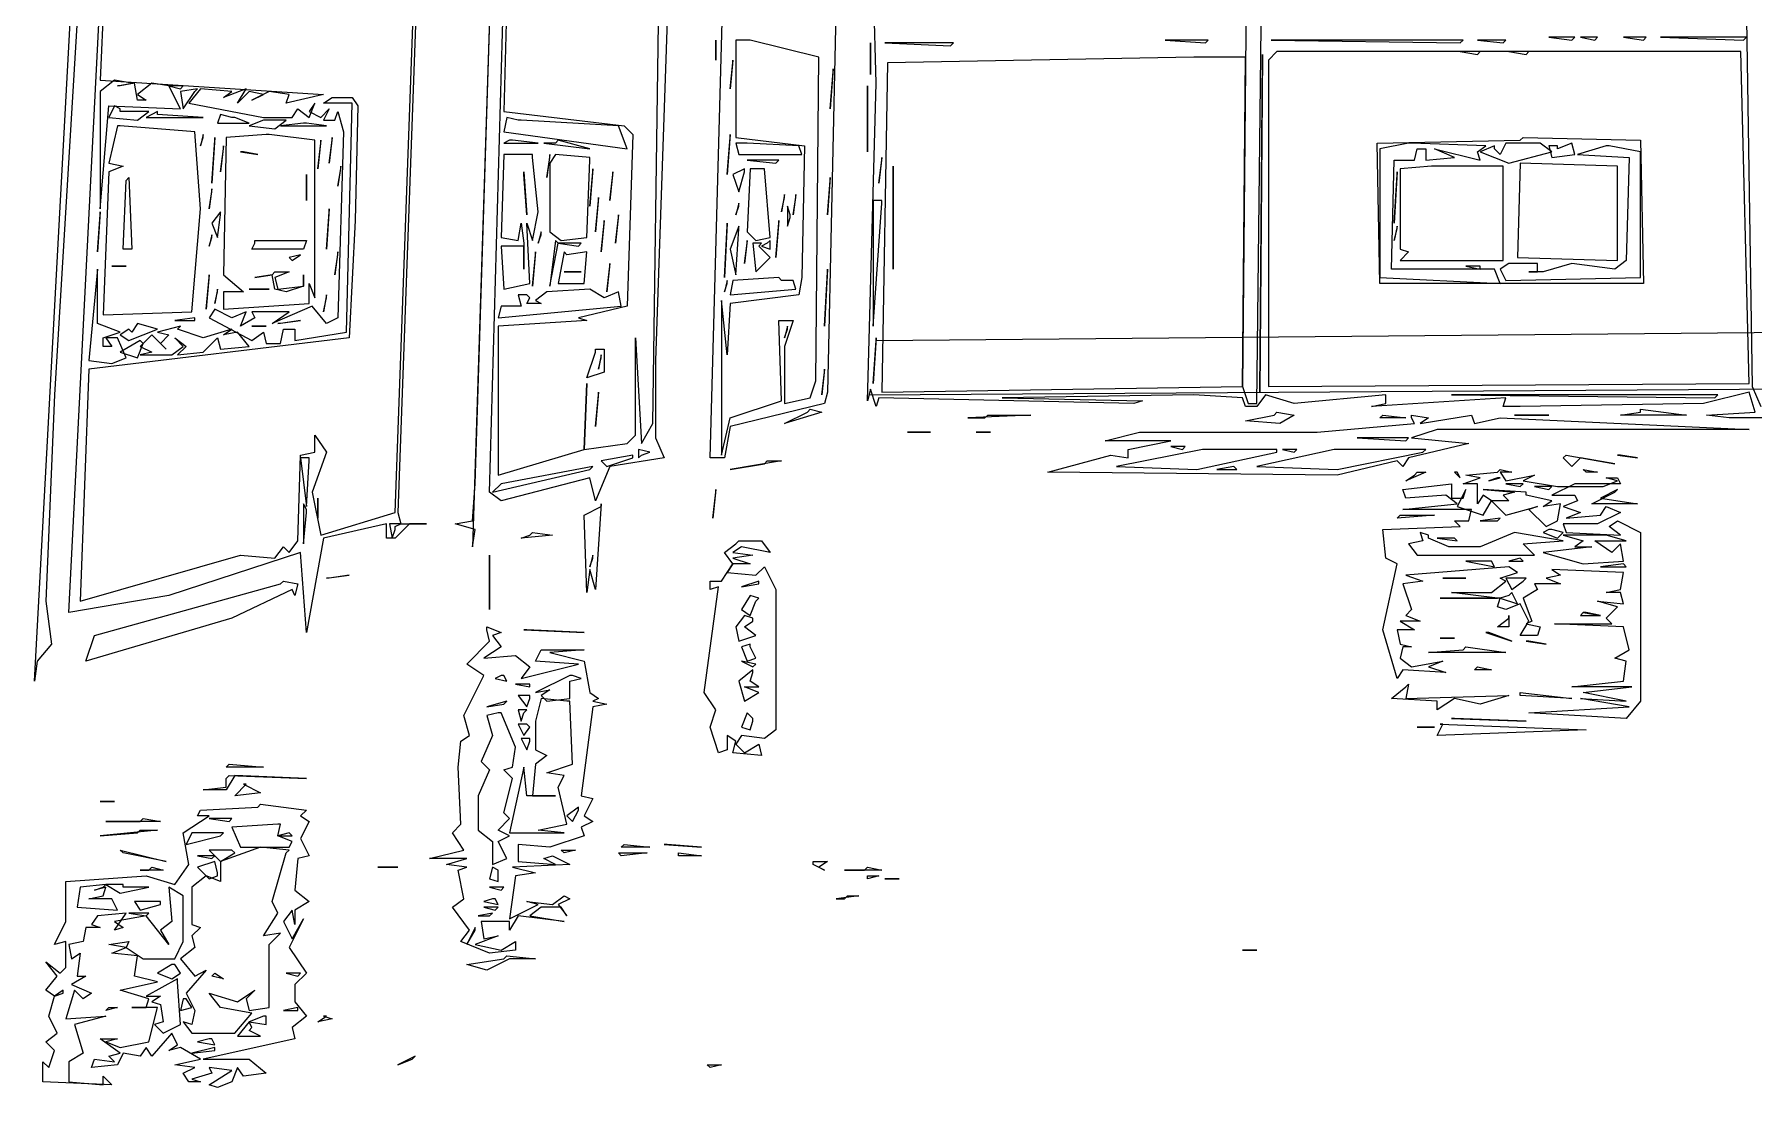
# Model space of a CAD drawing. Extents: x 1 to 1022, y 2 to 767.
# Drawn here: x 6 to 606, y 2 to 370 of the extents above; entities that cross this region are included whole.
import ezdxf

# ---------------------------------------------------------------- set-up
doc = ezdxf.new("R2010")
doc.units = 0

msp = doc.modelspace()

# ---------------------------------------------------------------- linework, layer by layer
for p, q in [((146, 565), (133, 203)), ((132, 203), (145, 563)), ((171, 563), (159, 191)), ((160, 213), (171, 562)), ((6, 144), (26, 514)), ((242, 222), (250, 508)), ((433, 241), (436, 509)), ((602, 507), (606, 247)), ((34, 470), (29, 354)), ((288, 472), (283, 245)), ((18, 168), (33, 463)), ((430, 462), (428, 247)), ((25, 443), (13, 244)), ((300, 353), (298, 431)), ((165, 210), (170, 388)), ((171, 384), (170, 343)), ((222, 234), (224, 374)), ((227, 375), (223, 256)), ((244, 368), (244, 361)), ((244, 367), (244, 368)), ((244, 361), (244, 367)), ((255, 368), (251, 368)), ((251, 368), (251, 334)), ((256, 368), (255, 368)), ((280, 362), (256, 368)), ((298, 367), (298, 356)), ((298, 366), (298, 367)), ((327, 367), (303, 367)), ((303, 367), (326, 366)), ((326, 366), (327, 367)), ((416, 368), (401, 368)), ((401, 368), (415, 367)), ((415, 367), (416, 368)), ((505, 368), (438, 368)), ((438, 368), (504, 367)), ((504, 367), (505, 368)), ((520, 368), (510, 368)), ((510, 368), (519, 367)), ((519, 367), (520, 368)), ((544, 369), (535, 369)), ((535, 369), (543, 368)), ((543, 368), (544, 369)), ((552, 369), (546, 369)), ((546, 369), (551, 368)), ((551, 368), (552, 369)), ((569, 369), (561, 369)), ((561, 369), (568, 368)), ((568, 368), (569, 369)), ((604, 369), (574, 369)), ((574, 369), (603, 368)), ((603, 368), (604, 369)), ((250, 361), (249, 351)), ((250, 360), (250, 361)), ((279, 249), (280, 362)), ((298, 356), (298, 366)), ((411, 362), (304, 360)), ((412, 362), (411, 362)), ((429, 362), (412, 362)), ((428, 247), (429, 362)), ((435, 363), (434, 245)), ((434, 245), (435, 362)), ((435, 362), (435, 363)), ((440, 364), (437, 361)), ((437, 361), (437, 247)), ((552, 364), (440, 364)), ((511, 364), (504, 364)), ((504, 364), (510, 363)), ((510, 363), (511, 364)), ((528, 364), (521, 364)), ((521, 364), (527, 363)), ((527, 363), (528, 364)), ((553, 364), (552, 364)), ((602, 364), (553, 364)), ((605, 248), (602, 364)), ((249, 351), (250, 360)), ((285, 358), (284, 344)), ((284, 344), (285, 357)), ((285, 357), (285, 358)), ((304, 360), (302, 245)), ((29, 354), (107, 349)), ((34, 354), (29, 350)), ((34, 354), (29, 350)), ((29, 350), (29, 309)), ((29, 350), (29, 309)), ((40, 353), (34, 354)), ((40, 353), (34, 354)), ((35, 352), (40, 353)), ((36, 352), (35, 352)), ((41, 353), (36, 352)), ((41, 353), (40, 353)), ((42, 347), (41, 353)), ((42, 347), (41, 353)), ((47, 353), (42, 349)), ((47, 353), (42, 349)), ((42, 349), (45, 347)), ((42, 349), (45, 347)), ((53, 352), (47, 353)), ((53, 352), (47, 353)), ((57, 344), (53, 352)), ((57, 344), (53, 352)), ((58, 352), (53, 352)), ((53, 352), (57, 351)), ((57, 351), (58, 352)), ((63, 351), (57, 350)), ((57, 350), (58, 344)), ((58, 344), (62, 350)), ((64, 351), (60, 346)), ((62, 350), (63, 351)), ((75, 350), (64, 351)), ((80, 351), (72, 348)), ((72, 348), (75, 350)), ((77, 346), (80, 351)), ((81, 350), (77, 346)), ((86, 349), (81, 350)), ((88, 350), (82, 347)), ((82, 347), (86, 349)), ((95, 349), (88, 350)), ((107, 349), (94, 346)), ((94, 346), (95, 349)), ((297, 242), (300, 353)), ((297, 352), (297, 329)), ((297, 351), (297, 352)), ((297, 329), (297, 351)), ((29, 309), (32, 345)), ((29, 309), (32, 345)), ((32, 345), (57, 344)), ((32, 345), (57, 344)), ((34, 345), (32, 341)), ((36, 344), (34, 345)), ((36, 343), (36, 344)), ((46, 343), (36, 343)), ((45, 347), (42, 347)), ((45, 347), (42, 347)), ((42, 340), (46, 343)), ((49, 343), (45, 341)), ((49, 342), (49, 343)), ((60, 346), (86, 341)), ((96, 341), (98, 344)), ((98, 344), (102, 341)), ((102, 341), (104, 346)), ((104, 346), (102, 343)), ((102, 343), (106, 341)), ((106, 341), (109, 344)), ((107, 346), (110, 348)), ((117, 346), (107, 346)), ((109, 344), (107, 340)), ((110, 348), (117, 348)), ((111, 340), (112, 343)), ((112, 343), (114, 336)), ((115, 266), (117, 346)), ((117, 348), (119, 345)), ((119, 345), (118, 305)), ((170, 343), (212, 338)), ((32, 341), (42, 340)), ((35, 338), (32, 325)), ((36, 338), (35, 338)), ((62, 336), (36, 338)), ((45, 341), (65, 341)), ((65, 341), (49, 342)), ((71, 342), (70, 339)), ((70, 339), (81, 339)), ((75, 341), (71, 342)), ((76, 341), (75, 341)), ((81, 339), (76, 341)), ((86, 340), (81, 338)), ((81, 338), (90, 337)), ((86, 341), (96, 341)), ((87, 340), (86, 340)), ((94, 340), (87, 340)), ((90, 337), (94, 340)), ((100, 339), (92, 338)), ((92, 338), (108, 338)), ((101, 339), (100, 339)), ((108, 338), (101, 339)), ((107, 340), (111, 340)), ((171, 341), (170, 336)), ((175, 340), (171, 341)), ((176, 340), (175, 340)), ((210, 338), (176, 340)), ((213, 330), (210, 338)), ((212, 338), (215, 335)), ((64, 309), (62, 336)), ((65, 335), (64, 331)), ((64, 331), (65, 334)), ((65, 334), (65, 335)), ((69, 334), (68, 318)), ((68, 318), (69, 333)), ((69, 333), (69, 334)), ((72, 331), (71, 322)), ((73, 334), (72, 286)), ((72, 330), (72, 331)), ((87, 335), (73, 334)), ((88, 335), (87, 335)), ((104, 333), (88, 335)), ((104, 278), (104, 333)), ((106, 333), (105, 323)), ((105, 323), (106, 332)), ((106, 332), (106, 333)), ((110, 334), (109, 325)), ((109, 325), (110, 333)), ((110, 333), (110, 334)), ((114, 336), (112, 271)), ((170, 336), (213, 330)), ((172, 333), (170, 332)), ((170, 332), (182, 332)), ((173, 333), (172, 333)), ((182, 332), (173, 333)), ((188, 332), (184, 332)), ((184, 332), (200, 330)), ((189, 333), (188, 332)), ((200, 330), (189, 333)), ((215, 335), (213, 275)), ((249, 335), (248, 321)), ((248, 321), (249, 334)), ((249, 334), (249, 335)), ((251, 334), (275, 331)), ((254, 332), (251, 332)), ((251, 332), (252, 328)), ((255, 332), (254, 332)), ((273, 331), (255, 332)), ((274, 328), (273, 331)), ((275, 331), (274, 285)), ((475, 332), (525, 333)), ((476, 283), (475, 332)), ((486, 332), (476, 330)), ((487, 332), (486, 332)), ((513, 331), (487, 332)), ((510, 329), (513, 331)), ((516, 331), (511, 329)), ((516, 330), (516, 331)), ((520, 332), (518, 328)), ((532, 332), (520, 332)), ((525, 333), (526, 334)), ((526, 334), (567, 333)), ((536, 329), (532, 332)), ((538, 331), (535, 331)), ((535, 331), (536, 327)), ((543, 332), (538, 330)), ((538, 330), (538, 331)), ((544, 328), (543, 332)), ((555, 331), (545, 328)), ((556, 331), (555, 331)), ((567, 329), (556, 331)), ((567, 333), (568, 283)), ((32, 325), (37, 324)), ((71, 322), (72, 330)), ((78, 329), (84, 328)), ((79, 329), (78, 329)), ((84, 328), (79, 329)), ((170, 328), (169, 299)), ((180, 328), (170, 328)), ((180, 327), (180, 328)), ((182, 308), (180, 327)), ((186, 328), (185, 320)), ((185, 320), (186, 327)), ((186, 327), (186, 328)), ((188, 328), (186, 325)), ((186, 325), (186, 301)), ((200, 327), (188, 328)), ((199, 299), (200, 326)), ((200, 326), (200, 327)), ((252, 328), (274, 328)), ((266, 326), (255, 326)), ((255, 326), (265, 325)), ((265, 325), (266, 326)), ((302, 327), (301, 318)), ((301, 318), (302, 326)), ((302, 326), (302, 327)), ((476, 330), (476, 285)), ((480, 288), (481, 326)), ((481, 326), (488, 326)), ((488, 326), (489, 330)), ((489, 330), (492, 330)), ((492, 330), (492, 326)), ((492, 326), (502, 327)), ((502, 327), (495, 330)), ((495, 330), (511, 326)), ((511, 326), (510, 329)), ((511, 329), (521, 325)), ((518, 328), (516, 330)), ((521, 325), (536, 329)), ((525, 325), (524, 292)), ((559, 324), (525, 325)), ((536, 327), (544, 328)), ((545, 328), (563, 327)), ((563, 327), (562, 291)), ((567, 285), (567, 329)), ((32, 322), (30, 272)), ((37, 324), (32, 322)), ((37, 295), (38, 319)), ((38, 319), (39, 320)), ((39, 320), (40, 295)), ((101, 321), (101, 312)), ((101, 320), (101, 321)), ((101, 312), (101, 320)), ((113, 324), (112, 317)), ((112, 317), (113, 323)), ((113, 323), (113, 324)), ((177, 322), (178, 307)), ((177, 321), (177, 322)), ((178, 307), (177, 321)), ((201, 323), (200, 310)), ((200, 310), (201, 322)), ((201, 322), (201, 323)), ((208, 322), (207, 312)), ((207, 312), (208, 321)), ((208, 321), (208, 322)), ((254, 323), (250, 321)), ((250, 321), (252, 315)), ((252, 315), (254, 322)), ((254, 322), (254, 323)), ((256, 323), (255, 301)), ((260, 323), (256, 323)), ((261, 323), (260, 323)), ((263, 299), (261, 323)), ((284, 320), (283, 307)), ((283, 307), (284, 319)), ((284, 319), (284, 320)), ((306, 324), (306, 288)), ((306, 323), (306, 324)), ((306, 288), (306, 323)), ((482, 322), (481, 304)), ((481, 304), (482, 321)), ((482, 321), (482, 322)), ((494, 324), (483, 323)), ((483, 323), (483, 295)), ((495, 324), (494, 324)), ((519, 324), (495, 324)), ((519, 291), (519, 324)), ((559, 323), (559, 324)), ((559, 291), (559, 323)), ((68, 316), (67, 309)), ((67, 309), (68, 315)), ((68, 315), (68, 316)), ((203, 313), (202, 301)), ((203, 312), (203, 313)), ((268, 314), (267, 308)), ((267, 308), (268, 313)), ((268, 313), (268, 314)), ((272, 314), (271, 307)), ((271, 307), (272, 313)), ((272, 313), (272, 314)), ((29, 308), (28, 294)), ((28, 294), (29, 307)), ((29, 307), (29, 308)), ((61, 273), (64, 309)), ((71, 308), (68, 304)), ((70, 299), (71, 307)), ((71, 307), (71, 308)), ((109, 309), (108, 295)), ((108, 295), (109, 308)), ((109, 308), (109, 309)), ((180, 298), (182, 308)), ((202, 301), (203, 312)), ((210, 307), (209, 297)), ((210, 306), (210, 307)), ((252, 311), (251, 307)), ((251, 307), (252, 310)), ((252, 310), (252, 311)), ((270, 307), (269, 310)), ((269, 310), (269, 303)), ((270, 306), (270, 307)), ((302, 312), (299, 312)), ((299, 312), (299, 268)), ((299, 268), (302, 311)), ((302, 311), (302, 312)), ((68, 304), (70, 299)), ((118, 305), (116, 264)), ((175, 298), (176, 304)), ((176, 304), (177, 297)), ((179, 283), (178, 304)), ((178, 304), (180, 298)), ((183, 301), (182, 297)), ((183, 300), (183, 301)), ((186, 301), (190, 298)), ((205, 305), (204, 294)), ((204, 294), (205, 304)), ((205, 304), (205, 305)), ((209, 297), (210, 306)), ((248, 304), (247, 285)), ((247, 285), (248, 303)), ((248, 303), (248, 304)), ((252, 303), (249, 295)), ((251, 286), (252, 302)), ((252, 302), (252, 303)), ((255, 301), (258, 298)), ((266, 305), (265, 292)), ((265, 292), (266, 304)), ((266, 304), (266, 305)), ((269, 303), (270, 306)), ((482, 303), (481, 298)), ((481, 298), (482, 302)), ((482, 302), (482, 303)), ((40, 295), (37, 295)), ((68, 300), (67, 296)), ((67, 296), (68, 299)), ((68, 299), (68, 300)), ((82, 295), (83, 297)), ((100, 295), (82, 295)), ((83, 298), (101, 298)), ((83, 297), (83, 298)), ((101, 298), (100, 295)), ((169, 299), (175, 298)), ((177, 296), (169, 296)), ((169, 296), (170, 281)), ((177, 297), (177, 288)), ((177, 288), (177, 296)), ((182, 297), (183, 300)), ((188, 298), (186, 282)), ((186, 282), (189, 297)), ((189, 297), (188, 298)), ((197, 297), (189, 297)), ((189, 297), (196, 296)), ((190, 298), (199, 299)), ((196, 296), (197, 297)), ((249, 295), (251, 286)), ((255, 298), (254, 290)), ((254, 290), (255, 297)), ((255, 297), (255, 298)), ((260, 297), (257, 297)), ((257, 297), (258, 287)), ((258, 298), (263, 299)), ((259, 296), (260, 297)), ((263, 292), (259, 296)), ((262, 297), (260, 296)), ((260, 296), (263, 295)), ((263, 298), (262, 297)), ((263, 295), (263, 298)), ((483, 295), (486, 294)), ((33, 289), (38, 289)), ((34, 289), (33, 289)), ((38, 289), (34, 289)), ((99, 293), (95, 292)), ((95, 292), (96, 291)), ((96, 291), (99, 293)), ((112, 294), (111, 286)), ((111, 286), (112, 293)), ((112, 293), (112, 294)), ((181, 294), (180, 282)), ((180, 282), (181, 293)), ((181, 293), (181, 294)), ((191, 294), (189, 283)), ((192, 293), (191, 294)), ((199, 294), (192, 293)), ((198, 283), (199, 294)), ((207, 290), (206, 280)), ((206, 280), (207, 289)), ((207, 289), (207, 290)), ((258, 287), (263, 292)), ((486, 294), (483, 291)), ((483, 291), (519, 291)), ((511, 289), (506, 289)), ((506, 289), (511, 288)), ((511, 288), (511, 289)), ((521, 290), (518, 288)), ((531, 290), (521, 290)), ((524, 292), (559, 291)), ((531, 287), (531, 290)), ((543, 290), (533, 287)), ((558, 288), (543, 290)), ((562, 291), (558, 288)), ((28, 288), (25, 256)), ((28, 287), (28, 288)), ((28, 269), (28, 287)), ((67, 286), (66, 274)), ((66, 274), (67, 285)), ((67, 285), (67, 286)), ((72, 286), (79, 280)), ((89, 286), (83, 285)), ((83, 285), (89, 286)), ((89, 286), (90, 287)), ((90, 281), (89, 286)), ((90, 287), (95, 287)), ((95, 287), (90, 285)), ((90, 285), (91, 281)), ((100, 282), (100, 286)), ((100, 286), (100, 282)), ((102, 276), (102, 283)), ((102, 283), (104, 278)), ((170, 281), (179, 283)), ((189, 283), (198, 283)), ((191, 287), (197, 287)), ((192, 287), (191, 287)), ((197, 287), (192, 287)), ((248, 284), (247, 280)), ((247, 280), (248, 283)), ((248, 283), (248, 284)), ((250, 284), (249, 279)), ((266, 285), (250, 284)), ((267, 284), (266, 285)), ((271, 284), (267, 284)), ((272, 281), (271, 284)), ((274, 285), (273, 279)), ((283, 288), (282, 268)), ((282, 268), (283, 287)), ((283, 287), (283, 288)), ((476, 285), (518, 283)), ((568, 283), (476, 283)), ((516, 288), (480, 288)), ((518, 283), (516, 288)), ((518, 288), (520, 284)), ((520, 284), (567, 285)), ((533, 287), (528, 287)), ((528, 287), (531, 287)), ((70, 281), (69, 276)), ((69, 276), (70, 280)), ((70, 280), (70, 281)), ((79, 280), (72, 280)), ((72, 280), (72, 274)), ((81, 281), (88, 281)), ((82, 281), (81, 281)), ((88, 281), (82, 281)), ((94, 280), (90, 281)), ((91, 281), (100, 282)), ((100, 282), (94, 280)), ((108, 279), (107, 273)), ((107, 273), (108, 278)), ((108, 278), (108, 279)), ((178, 279), (175, 279)), ((175, 279), (176, 275)), ((179, 278), (178, 279)), ((178, 276), (179, 278)), ((185, 280), (181, 277)), ((181, 277), (183, 276)), ((200, 281), (185, 280)), ((205, 278), (200, 281)), ((210, 280), (205, 278)), ((211, 275), (210, 280)), ((248, 258), (246, 277)), ((246, 277), (246, 223)), ((249, 279), (272, 281)), ((273, 279), (249, 276)), ((30, 272), (61, 273)), ((62, 271), (55, 270)), ((62, 270), (62, 271)), ((69, 274), (67, 271)), ((67, 271), (82, 263)), ((75, 271), (69, 274)), ((72, 274), (102, 276)), ((80, 273), (75, 271)), ((78, 268), (80, 273)), ((83, 271), (78, 268)), ((95, 273), (82, 273)), ((82, 273), (83, 271)), ((103, 275), (89, 269)), ((89, 269), (95, 273)), ((108, 269), (103, 275)), ((112, 271), (108, 269)), ((169, 275), (168, 271)), ((168, 271), (211, 275)), ((176, 275), (169, 275)), ((183, 276), (178, 276)), ((213, 275), (196, 271)), ((196, 271), (199, 270)), ((249, 276), (248, 258)), ((36, 266), (28, 269)), ((30, 264), (36, 266)), ((39, 267), (36, 265)), ((36, 265), (39, 263)), ((39, 263), (49, 267)), ((40, 266), (39, 267)), ((42, 269), (40, 266)), ((49, 267), (42, 269)), ((47, 265), (43, 261)), ((52, 260), (47, 265)), ((57, 268), (49, 266)), ((49, 266), (53, 265)), ((53, 265), (50, 262)), ((55, 270), (62, 270)), ((56, 267), (57, 268)), ((65, 264), (56, 267)), ((75, 267), (65, 264)), ((72, 265), (75, 267)), ((77, 266), (72, 265)), ((81, 261), (77, 266)), ((82, 268), (87, 268)), ((83, 268), (82, 268)), ((82, 263), (86, 266)), ((87, 268), (83, 268)), ((86, 266), (87, 262)), ((91, 269), (99, 270)), ((92, 269), (91, 269)), ((99, 270), (92, 269)), ((92, 262), (93, 267)), ((93, 267), (97, 267)), ((97, 267), (97, 263)), ((97, 263), (115, 266)), ((199, 270), (168, 268)), ((168, 268), (168, 216)), ((267, 242), (266, 270)), ((266, 270), (271, 270)), ((271, 270), (268, 261)), ((269, 268), (268, 264)), ((268, 264), (269, 267)), ((269, 267), (269, 268)), ((300, 263), (749.58, 267.12)), ((116, 264), (25, 253)), ((30, 261), (30, 264)), ((33, 261), (30, 261)), ((35, 264), (31, 264)), ((31, 264), (33, 261)), ((38, 257), (35, 264)), ((43, 263), (36, 259)), ((36, 259), (42, 257)), ((42, 257), (44, 262)), ((44, 262), (43, 263)), ((43, 261), (47, 259)), ((47, 259), (43, 258)), ((50, 262), (52, 260)), ((54, 258), (58, 261)), ((58, 261), (55, 264)), ((55, 264), (59, 261)), ((59, 261), (56, 258)), ((56, 258), (65, 259)), ((65, 259), (70, 264)), ((70, 264), (71, 260)), ((71, 260), (81, 261)), ((87, 262), (92, 262)), ((199, 250), (202, 259)), ((202, 260), (205, 260)), ((202, 259), (202, 260)), ((205, 260), (205, 252)), ((216, 230), (216, 264)), ((216, 264), (218, 227)), ((268, 261), (268, 241)), ((300, 264), (299, 248)), ((299, 248), (300, 263)), ((300, 263), (300, 264)), ((25, 253), (22, 172)), ((25, 256), (33, 255)), ((33, 255), (38, 257)), ((43, 258), (54, 258)), ((204, 258), (203, 253)), ((203, 253), (204, 257)), ((204, 257), (204, 258)), ((223, 256), (223, 229)), ((282, 253), (281, 244)), ((282, 252), (282, 253)), ((198, 225), (199, 248)), ((199, 248), (198, 225)), ((205, 252), (199, 250)), ((277, 243), (279, 249)), ((281, 244), (282, 252)), ((297.5, 244), (747, 247)), ((302, 245), (428, 247)), ((428, 247), (430, 241)), ((437, 247), (605, 248)), ((606, 247), (609, 240)), ((13, 244), (10, 172)), ((203, 245), (202, 233)), ((202, 233), (203, 244)), ((203, 244), (203, 245)), ((249, 236), (267, 242)), ((282, 241), (249, 233)), ((268, 241), (277, 243)), ((283, 245), (282, 241)), ((298, 246), (297, 242)), ((300, 240), (298, 246)), ((301, 243), (300, 240)), ((390, 241), (301, 243)), ((411, 244), (344, 243)), ((344, 243), (393, 242)), ((393, 242), (390, 241)), ((428, 243), (411, 244)), ((429, 240), (428, 243)), ((430, 241), (433, 241)), ((436, 244), (433, 240)), ((446, 241), (436, 244)), ((478, 244), (446, 241)), ((520, 243), (473, 240)), ((473, 240), (478, 241)), ((478, 241), (478, 244)), ((594, 244), (501, 244)), ((501, 244), (593, 243)), ((519, 240), (520, 243)), ((589, 241), (525, 240)), ((605, 245), (589, 241)), ((593, 243), (594, 244)), ((607, 238), (605, 245)), ((246, 223), (249, 236)), ((281, 238), (268, 234)), ((268, 234), (276, 238)), ((276, 238), (277, 239)), ((277, 239), (281, 238)), ((354, 237), (332, 236)), ((332, 236), (338, 236)), ((338, 236), (339, 237)), ((339, 237), (354, 237)), ((433, 240), (429, 240)), ((429, 235), (439, 237)), ((441, 234), (429, 235)), ((439, 237), (440, 238)), ((440, 238), (446, 237)), ((446, 237), (441, 234)), ((476, 236), (477, 237)), ((485, 236), (476, 236)), ((477, 237), (485, 236)), ((487, 237), (493, 236)), ((487, 236), (487, 237)), ((488, 234), (487, 236)), ((490, 234), (508, 237)), ((493, 236), (490, 234)), ((508, 237), (509, 234)), ((509, 234), (518, 236)), ((518, 236), (605, 232)), ((525, 240), (519, 240)), ((523, 237), (535, 237)), ((524, 237), (523, 237)), ((535, 237), (524, 237)), ((560, 237), (567, 238)), ((583, 237), (560, 237)), ((567, 239), (583, 237)), ((567, 238), (567, 239)), ((590, 237), (607, 238)), ((598, 236), (590, 237)), ((616, 236), (598, 236)), ((104, 224), (104, 230)), ((104, 230), (108, 224)), ((213, 227), (216, 230)), ((218, 227), (222, 234)), ((223, 229), (226, 222)), ((249, 233), (247, 222)), ((311, 231), (319, 231)), ((312, 231), (311, 231)), ((319, 231), (312, 231)), ((335, 231), (340, 231)), ((336, 231), (335, 231)), ((340, 231), (336, 231)), ((380, 228), (392, 231)), ((392, 231), (454, 231)), ((454, 231), (488, 234)), ((486, 229), (468, 229)), ((468, 229), (485, 228)), ((485, 228), (486, 229)), ((496, 232), (487, 229)), ((487, 229), (507, 227)), ((605, 232), (496, 232)), ((98, 193), (99, 223)), ((99, 223), (104, 224)), ((108, 224), (103, 210)), ((168, 216), (198, 225)), ((198, 225), (213, 227)), ((215, 223), (204, 221)), ((215, 222), (215, 223)), ((221, 224), (217, 225)), ((217, 225), (217, 222)), ((217, 222), (218, 223)), ((218, 223), (221, 224)), ((360, 217), (382, 223)), ((403, 228), (380, 228)), ((382, 223), (388, 222)), ((414, 225), (384, 219)), ((388, 225), (403, 228)), ((388, 222), (388, 225)), ((408, 226), (403, 226)), ((403, 226), (407, 225)), ((407, 225), (408, 226)), ((412, 218), (440, 224)), ((440, 225), (414, 225)), ((460, 225), (433, 219)), ((440, 224), (440, 225)), ((447, 225), (442, 225)), ((442, 225), (446, 224)), ((446, 224), (447, 225)), ((492, 225), (460, 225)), ((461, 218), (491, 224)), ((507, 227), (486, 222)), ((491, 224), (492, 225)), ((540, 222), (541, 223)), ((541, 223), (558, 220)), ((559, 223), (566, 222)), ((560, 223), (559, 223)), ((566, 222), (560, 223)), ((102, 222), (99, 222)), ((99, 222), (101, 205)), ((101, 205), (102, 221)), ((102, 221), (102, 222)), ((166, 210), (200, 218)), ((201, 219), (169, 213)), ((200, 218), (201, 219)), ((207, 219), (202, 207)), ((204, 221), (206, 219)), ((206, 219), (215, 222)), ((226, 222), (207, 219)), ((247, 222), (242, 222)), ((267, 221), (249, 218)), ((249, 218), (261, 220)), ((261, 220), (262, 221)), ((262, 221), (267, 221)), ((461, 216), (360, 217)), ((384, 219), (412, 218)), ((425, 219), (419, 218)), ((419, 218), (426, 218)), ((426, 218), (425, 219)), ((433, 219), (461, 218)), ((482, 221), (461, 216)), ((484, 219), (482, 221)), ((486, 222), (484, 219)), ((492, 217), (485, 214)), ((488, 216), (489, 217)), ((489, 217), (492, 217)), ((502, 217), (504, 215)), ((503, 217), (502, 217)), ((504, 215), (503, 217)), ((506, 216), (517, 217)), ((517, 217), (518, 218)), ((518, 218), (522, 217)), ((522, 217), (518, 217)), ((518, 217), (520, 214)), ((543, 219), (540, 222)), ((546, 222), (543, 219)), ((558, 220), (546, 222)), ((547, 218), (552, 217)), ((548, 217), (547, 218)), ((552, 217), (548, 217)), ((159, 200), (160, 213)), ((169, 213), (166, 210)), ((200, 215), (169, 207)), ((202, 207), (200, 215)), ((244, 211), (243, 201)), ((244, 210), (244, 211)), ((484, 211), (501, 213)), ((485, 208), (484, 211)), ((485, 214), (488, 216)), ((501, 213), (501, 208)), ((506, 211), (503, 205)), ((505, 213), (511, 215)), ((510, 213), (505, 213)), ((505, 208), (506, 211)), ((511, 215), (506, 216)), ((510, 206), (510, 213)), ((527, 210), (512, 211)), ((512, 211), (523, 210)), ((517, 215), (514, 214)), ((514, 214), (518, 215)), ((518, 215), (517, 215)), ((520, 214), (530, 216)), ((526, 213), (520, 213)), ((520, 213), (525, 212)), ((525, 212), (526, 213)), ((530, 216), (526, 214)), ((526, 214), (538, 212)), ((536, 212), (530, 212)), ((530, 212), (535, 211)), ((535, 211), (536, 212)), ((544, 213), (536, 209)), ((538, 212), (554, 212)), ((560, 213), (544, 213)), ((559, 211), (553, 208)), ((554, 212), (559, 214)), ((559, 214), (555, 215)), ((555, 215), (559, 215)), ((558, 210), (559, 211)), ((559, 215), (560, 213)), ((101, 204), (100, 206)), ((100, 206), (100, 192)), ((103, 210), (106, 195)), ((105, 208), (105, 201)), ((105, 207), (105, 208)), ((105, 201), (105, 207)), ((169, 207), (165, 210)), ((198, 202), (204, 205)), ((204, 206), (202, 176)), ((204, 205), (204, 206)), ((243, 201), (244, 210)), ((484, 204), (503, 206)), ((499, 209), (485, 208)), ((503, 206), (499, 209)), ((501, 208), (505, 208)), ((503, 205), (512, 202)), ((512, 209), (510, 206)), ((515, 207), (512, 209)), ((512, 202), (515, 207)), ((521, 207), (515, 207)), ((515, 207), (520, 202)), ((523, 210), (519, 209)), ((519, 209), (521, 207)), ((520, 202), (531, 205)), ((527, 209), (527, 210)), ((536, 207), (527, 209)), ((531, 205), (528, 204)), ((533, 205), (536, 207)), ((539, 206), (533, 205)), ((536, 209), (544, 209)), ((538, 200), (539, 206)), ((545, 207), (540, 205)), ((540, 205), (546, 203)), ((544, 209), (545, 207)), ((550, 206), (558, 210)), ((566, 206), (550, 206)), ((553, 208), (566, 206)), ((553, 202), (555, 205)), ((555, 205), (560, 203)), ((100, 192), (101, 203)), ((101, 203), (101, 204)), ((106, 195), (132, 203)), ((129, 199), (107, 194)), ((129, 194), (129, 199)), ((134, 199), (130, 199)), ((130, 199), (131, 194)), ((137, 199), (132, 194)), ((132, 198), (134, 199)), ((133, 203), (134, 199)), ((134, 199), (143, 199)), ((143, 199), (137, 199)), ((153, 199), (159, 200)), ((160, 197), (153, 199)), ((199, 175), (198, 202)), ((495, 202), (482, 201)), ((482, 201), (483, 202)), ((483, 202), (495, 202)), ((508, 204), (484, 204)), ((504, 198), (502, 200)), ((502, 200), (507, 200)), ((507, 200), (508, 204)), ((518, 201), (511, 200)), ((511, 200), (517, 200)), ((517, 200), (518, 201)), ((528, 204), (534, 198)), ((534, 198), (538, 200)), ((552, 199), (540, 199)), ((540, 199), (541, 196)), ((546, 203), (541, 201)), ((541, 201), (553, 202)), ((560, 203), (552, 199)), ((556, 198), (559, 200)), ((559, 200), (567, 196)), ((95, 189), (98, 193)), ((107, 194), (101, 161)), ((132, 194), (129, 194)), ((131, 194), (132, 197)), ((132, 197), (132, 198)), ((159, 191), (160, 197)), ((187, 195), (176, 194)), ((176, 194), (179, 195)), ((179, 195), (180, 196)), ((180, 196), (187, 195)), ((251, 192), (252, 193)), ((252, 193), (260, 193)), ((260, 193), (263, 189)), ((477, 197), (504, 198)), ((478, 187), (477, 197)), ((491, 193), (486, 192)), ((493, 195), (490, 196)), ((490, 196), (491, 193)), ((493, 194), (493, 195)), ((500, 191), (493, 194)), ((502, 194), (496, 194)), ((496, 194), (503, 193)), ((503, 193), (502, 194)), ((523, 196), (511, 191)), ((540, 193), (523, 196)), ((526, 192), (540, 193)), ((535, 197), (533, 196)), ((533, 196), (538, 194)), ((536, 197), (535, 197)), ((540, 196), (536, 197)), ((538, 194), (540, 196)), ((554, 195), (540, 195)), ((540, 195), (547, 193)), ((541, 196), (560, 195)), ((547, 193), (544, 191)), ((557, 189), (551, 193)), ((551, 193), (562, 193)), ((555, 195), (554, 195)), ((562, 193), (555, 195)), ((560, 195), (556, 198)), ((567, 196), (567, 137)), ((22, 172), (78, 188)), ((99, 189), (53, 174)), ((78, 188), (90, 187)), ((90, 187), (93, 191)), ((93, 191), (95, 189)), ((101, 161), (99, 189)), ((165, 188), (165, 169)), ((165, 187), (165, 188)), ((165, 169), (165, 187)), ((201, 188), (200, 184)), ((200, 184), (201, 187)), ((201, 187), (201, 188)), ((247, 189), (251, 192)), ((250, 185), (247, 189)), ((253, 191), (250, 189)), ((250, 189), (257, 188)), ((257, 188), (250, 187)), ((250, 187), (256, 185)), ((263, 189), (253, 191)), ((482, 185), (478, 187)), ((486, 192), (489, 188)), ((489, 188), (530, 188)), ((511, 191), (500, 191)), ((525, 187), (521, 186)), ((526, 186), (525, 187)), ((530, 188), (526, 192)), ((550, 191), (533, 189)), ((533, 189), (547, 185)), ((544, 191), (550, 191)), ((560, 192), (557, 189)), ((561, 186), (560, 192)), ((108, 180), (116, 181)), ((116, 181), (109, 180)), ((200, 183), (199, 175)), ((202, 176), (200, 183)), ((246, 179), (250, 185)), ((250, 185), (248, 182)), ((248, 182), (258, 181)), ((256, 185), (250, 185)), ((258, 181), (261, 184)), ((261, 184), (265, 176)), ((477, 162), (482, 185)), ((521, 184), (485, 181)), ((485, 181), (491, 179)), ((514, 186), (506, 186)), ((506, 186), (516, 184)), ((515, 186), (514, 186)), ((516, 184), (515, 186)), ((518, 180), (524, 182)), ((521, 186), (526, 186)), ((524, 182), (521, 184)), ((539, 181), (534, 180)), ((561, 182), (536, 183)), ((536, 183), (539, 181)), ((547, 185), (561, 186)), ((561, 185), (553, 184)), ((553, 184), (562, 184)), ((560, 176), (561, 182)), ((562, 184), (561, 185)), ((27, 160), (92, 178)), ((96, 176), (75, 166)), ((92, 178), (93, 179)), ((93, 179), (98, 178)), ((97, 174), (96, 176)), ((98, 178), (97, 174)), ((109, 180), (108, 180)), ((240, 140), (245, 177)), ((242, 176), (242, 179)), ((242, 179), (246, 179)), ((245, 177), (242, 176)), ((259, 179), (253, 177)), ((253, 177), (259, 178)), ((259, 178), (259, 179)), ((265, 176), (265, 127)), ((491, 179), (484, 178)), ((484, 178), (487, 169)), ((498, 180), (506, 180)), ((499, 180), (498, 180)), ((506, 180), (499, 180)), ((517, 173), (501, 175)), ((501, 175), (515, 175)), ((515, 175), (520, 179)), ((520, 179), (518, 180)), ((527, 180), (520, 180)), ((520, 180), (522, 176)), ((522, 175), (521, 174)), ((522, 176), (526, 179)), ((524, 171), (522, 175)), ((526, 179), (527, 180)), ((531, 176), (526, 173)), ((539, 178), (530, 178)), ((530, 178), (531, 176)), ((534, 180), (539, 178)), ((555, 175), (560, 176)), ((560, 175), (555, 175)), ((561, 171), (560, 175)), ((10, 172), (12, 157)), ((53, 174), (18, 168)), ((256, 174), (253, 169)), ((253, 169), (256, 167)), ((259, 173), (256, 174)), ((256, 167), (258, 172)), ((258, 172), (259, 173)), ((487, 169), (485, 167)), ((518, 173), (497, 173)), ((497, 173), (517, 173)), ((517, 170), (518, 173)), ((520, 169), (517, 170)), ((521, 174), (518, 173)), ((518, 173), (524, 171)), ((525, 171), (520, 169)), ((528, 165), (525, 171)), ((526, 173), (529, 165)), ((559, 170), (552, 172)), ((552, 172), (561, 171)), ((555, 166), (559, 170)), ((75, 166), (24, 151)), ((164, 163), (169, 161)), ((164, 162), (164, 163)), ((254, 167), (251, 163)), ((251, 163), (252, 158)), ((257, 166), (254, 167)), ((254, 163), (257, 165)), ((258, 160), (254, 163)), ((257, 165), (257, 166)), ((490, 165), (483, 165)), ((483, 165), (488, 162)), ((485, 167), (490, 165)), ((517, 163), (521, 166)), ((521, 163), (517, 163)), ((521, 167), (521, 163)), ((521, 166), (521, 167)), ((525, 160), (528, 165)), ((529, 165), (527, 164)), ((527, 164), (532, 163)), ((532, 163), (531, 160)), ((561, 163), (537, 164)), ((537, 164), (557, 164)), ((547, 168), (546, 167)), ((546, 167), (553, 167)), ((547, 168), (553, 167)), ((548, 168), (547, 168)), ((553, 167), (547, 168)), ((553, 167), (548, 168)), ((557, 164), (555, 166)), ((563, 155), (561, 163)), ((12, 157), (7, 151)), ((24, 151), (27, 160)), ((157, 150), (165, 158)), ((165, 158), (164, 162)), ((169, 161), (166, 160)), ((166, 160), (169, 156)), ((177, 162), (198, 161)), ((178, 162), (177, 162)), ((198, 161), (178, 162)), ((252, 158), (258, 160)), ((256, 157), (253, 156)), ((256, 156), (256, 157)), ((482, 145), (477, 162)), ((488, 162), (482, 162)), ((482, 162), (483, 157)), ((483, 157), (487, 156)), ((497, 159), (502, 159)), ((498, 159), (497, 159)), ((502, 159), (498, 159)), ((513, 161), (522, 158)), ((514, 161), (513, 161)), ((522, 158), (514, 161)), ((531, 160), (525, 160)), ((527, 158), (534, 157)), ((528, 158), (527, 158)), ((534, 157), (528, 158)), ((7, 151), (6, 144)), ((169, 156), (163, 152)), ((163, 152), (174, 153)), ((174, 153), (179, 149)), ((181, 151), (183, 155)), ((196, 150), (181, 151)), ((183, 155), (198, 155)), ((198, 155), (186, 154)), ((186, 154), (198, 151)), ((198, 151), (200, 140)), ((253, 156), (255, 151)), ((258, 150), (253, 151)), ((253, 151), (257, 149)), ((255, 151), (258, 152)), ((258, 152), (256, 156)), ((484, 156), (483, 152)), ((483, 152), (487, 149)), ((487, 156), (484, 156)), ((487, 149), (498, 151)), ((493, 154), (505, 155)), ((520, 154), (493, 154)), ((498, 151), (493, 149)), ((505, 155), (506, 156)), ((506, 156), (520, 154)), ((558, 152), (563, 155)), ((562, 151), (558, 152)), ((561, 144), (562, 151)), ((156, 132), (163, 146)), ((163, 146), (157, 150)), ((169, 146), (167, 145)), ((167, 145), (171, 144)), ((170, 146), (169, 146)), ((171, 144), (170, 146)), ((176, 145), (196, 150)), ((179, 149), (176, 145)), ((193, 146), (181, 140)), ((194, 146), (193, 146)), ((193, 144), (197, 145)), ((197, 145), (194, 146)), ((257, 148), (252, 144)), ((256, 144), (257, 147)), ((257, 149), (258, 150)), ((257, 147), (257, 148)), ((484, 148), (482, 145)), ((499, 147), (484, 148)), ((493, 149), (499, 147)), ((509, 148), (510, 149)), ((515, 148), (509, 148)), ((510, 149), (515, 148)), ((179, 143), (174, 143)), ((174, 143), (179, 142)), ((179, 139), (175, 139)), ((175, 139), (178, 135)), ((179, 142), (179, 143)), ((179, 138), (179, 139)), ((181, 140), (186, 141)), ((186, 141), (183, 139)), ((183, 139), (185, 137)), ((193, 138), (193, 144)), ((200, 140), (203, 138)), ((244, 134), (240, 140)), ((252, 144), (254, 137)), ((259, 140), (254, 142)), ((254, 142), (259, 142)), ((254, 137), (259, 140)), ((259, 142), (256, 144)), ((480, 138), (485, 142)), ((486, 143), (485, 138)), ((485, 142), (486, 143)), ((485, 138), (521, 139)), ((521, 139), (511, 136)), ((525, 140), (543, 138)), ((525, 139), (525, 140)), ((543, 138), (525, 139)), ((543, 142), (561, 144)), ((564, 142), (543, 142)), ((547, 140), (564, 142)), ((562, 137), (547, 140)), ((171, 137), (164, 135)), ((164, 135), (170, 136)), ((168, 133), (164, 132)), ((169, 133), (168, 133)), ((174, 121), (169, 133)), ((170, 136), (171, 137)), ((178, 134), (175, 134)), ((175, 134), (176, 130)), ((176, 130), (177, 133)), ((177, 133), (178, 134)), ((178, 135), (179, 138)), ((183, 138), (181, 130)), ((192, 137), (183, 138)), ((185, 137), (193, 138)), ((193, 137), (192, 137)), ((194, 115), (193, 137)), ((201, 135), (197, 104)), ((203, 138), (201, 137)), ((201, 137), (206, 136)), ((206, 136), (201, 135)), ((242, 128), (244, 134)), ((255, 133), (253, 128)), ((257, 131), (255, 133)), ((496, 137), (480, 138)), ((502, 138), (496, 134)), ((496, 134), (496, 137)), ((511, 136), (502, 138)), ((528, 133), (563, 135)), ((562, 131), (528, 133)), ((563, 135), (546, 138)), ((546, 138), (562, 137)), ((567, 137), (562, 131)), ((158, 125), (156, 132)), ((164, 132), (166, 125)), ((178, 129), (175, 129)), ((175, 129), (177, 125)), ((177, 125), (179, 128)), ((179, 128), (178, 129)), ((181, 130), (181, 120)), ((245, 119), (242, 128)), ((253, 128), (256, 127)), ((256, 127), (257, 130)), ((257, 130), (257, 131)), ((265, 127), (261, 124)), ((489, 128), (495, 128)), ((490, 128), (489, 128)), ((495, 128), (490, 128)), ((496, 125), (498, 129)), ((548, 127), (496, 125)), ((497, 129), (548, 127)), ((498, 129), (497, 129)), ((501, 131), (527, 130)), ((502, 131), (501, 131)), ((527, 130), (502, 131)), ((154, 114), (155, 123)), ((155, 123), (158, 125)), ((166, 125), (162, 116)), ((173, 114), (174, 121)), ((179, 124), (176, 124)), ((176, 124), (178, 120)), ((178, 120), (179, 123)), ((179, 123), (179, 124)), ((251, 123), (248, 125)), ((248, 125), (248, 120)), ((250, 119), (251, 123)), ((253, 125), (251, 122)), ((251, 122), (254, 119)), ((261, 124), (253, 125)), ((254, 119), (259, 122)), ((259, 122), (260, 118)), ((73, 114), (74, 115)), ((74, 115), (86, 114)), ((162, 116), (165, 113)), ((181, 115), (180, 104)), ((181, 120), (185, 118)), ((185, 118), (181, 115)), ((185, 112), (194, 115)), ((248, 120), (245, 119)), ((260, 118), (250, 119)), ((86, 114), (73, 114)), ((76, 111), (73, 106)), ((73, 110), (74, 111)), ((73, 107), (73, 110)), ((74, 111), (101, 110)), ((101, 110), (76, 111)), ((155, 94), (154, 114)), ((165, 113), (161, 104)), ((170, 113), (173, 114)), ((173, 110), (170, 113)), ((170, 98), (173, 110)), ((177, 114), (172, 91)), ((178, 104), (177, 114)), ((191, 111), (185, 112)), ((189, 107), (191, 111)), ((65, 106), (73, 107)), ((73, 106), (65, 106)), ((76, 104), (80, 108)), ((85, 105), (76, 104)), ((79, 108), (85, 105)), ((80, 108), (79, 108)), ((161, 104), (161, 92)), ((188, 104), (178, 104)), ((180, 104), (188, 104)), ((192, 94), (189, 107)), ((197, 104), (201, 103)), ((201, 103), (198, 97)), ((29, 102), (34, 102)), ((30, 102), (29, 102)), ((34, 102), (30, 102)), ((58, 91), (67, 97)), ((63, 97), (64, 99)), ((67, 97), (63, 97)), ((64, 99), (84, 100)), ((84, 100), (85, 101)), ((85, 101), (101, 99)), ((101, 99), (99, 97)), ((99, 97), (102, 95)), ((172, 96), (170, 98)), ((196, 100), (192, 97)), ((192, 97), (194, 95)), ((194, 95), (196, 99)), ((196, 99), (196, 100)), ((198, 97), (201, 95)), ((49, 92), (29, 90)), ((29, 90), (42, 91)), ((50, 95), (31, 95)), ((31, 95), (43, 95)), ((42, 91), (43, 92)), ((43, 95), (44, 96)), ((43, 92), (49, 92)), ((44, 96), (50, 95)), ((60, 80), (58, 91)), ((61, 91), (59, 87)), ((72, 91), (61, 91)), ((75, 96), (67, 96)), ((67, 96), (74, 95)), ((71, 90), (72, 91)), ((74, 95), (75, 96)), ((91, 94), (75, 93)), ((75, 93), (78, 86)), ((91, 90), (92, 94)), ((92, 94), (91, 94)), ((95, 91), (91, 90)), ((96, 90), (95, 91)), ((102, 95), (99, 89)), ((152, 91), (155, 94)), ((156, 85), (152, 91)), ((161, 92), (166, 88)), ((168, 92), (172, 96)), ((172, 90), (168, 92)), ((172, 91), (191, 91)), ((182, 92), (192, 94)), ((191, 91), (182, 92)), ((201, 95), (197, 93)), ((197, 93), (198, 90)), ((36, 85), (52, 81)), ((37, 84), (36, 85)), ((59, 87), (71, 90)), ((75, 85), (67, 85)), ((67, 85), (71, 81)), ((85, 86), (71, 81)), ((76, 84), (75, 85)), ((78, 86), (95, 86)), ((95, 85), (85, 86)), ((96, 88), (91, 90)), ((91, 90), (96, 90)), ((94, 84), (95, 85)), ((95, 86), (96, 88)), ((99, 89), (102, 83)), ((144, 82), (156, 85)), ((166, 88), (166, 80)), ((168, 88), (172, 90)), ((171, 82), (168, 88)), ((186, 86), (175, 87)), ((175, 87), (175, 81)), ((198, 90), (186, 86)), ((190, 85), (195, 85)), ((191, 84), (190, 85)), ((195, 85), (191, 84)), ((211, 86), (212, 87)), ((221, 86), (211, 86)), ((212, 87), (221, 86)), ((226, 87), (239, 86)), ((227, 87), (226, 87)), ((239, 86), (227, 87)), ((52, 81), (37, 84)), ((46, 78), (47, 79)), ((47, 79), (51, 78)), ((55, 73), (60, 80)), ((69, 83), (63, 83)), ((63, 83), (68, 82)), ((69, 81), (63, 79)), ((63, 79), (67, 75)), ((68, 82), (69, 83)), ((70, 77), (69, 81)), ((71, 81), (76, 84)), ((71, 81), (71, 74)), ((89, 67), (94, 84)), ((98, 82), (97, 71)), ((102, 83), (98, 82)), ((126, 79), (133, 79)), ((127, 79), (126, 79)), ((133, 79), (127, 79)), ((157, 82), (144, 82)), ((150, 80), (157, 82)), ((157, 79), (150, 80)), ((154, 78), (157, 79)), ((166, 79), (165, 75)), ((166, 80), (171, 82)), ((168, 78), (166, 79)), ((193, 80), (173, 79)), ((173, 79), (181, 77)), ((175, 81), (188, 80)), ((184, 82), (187, 83)), ((188, 80), (184, 82)), ((187, 83), (193, 80)), ((210, 84), (220, 84)), ((211, 83), (210, 84)), ((220, 84), (211, 83)), ((231, 84), (239, 83)), ((231, 83), (231, 84)), ((239, 83), (231, 83)), ((278, 81), (283, 81)), ((278, 80), (278, 81)), ((282, 78), (278, 80)), ((283, 81), (280, 79)), ((280, 79), (282, 78)), ((296, 78), (297, 79)), ((297, 79), (302, 78)), ((17, 74), (45, 76)), ((17, 60), (17, 74)), ((31, 73), (22, 72)), ((30, 72), (31, 73)), ((37, 73), (31, 73)), ((31, 73), (36, 70)), ((37, 72), (37, 73)), ((51, 78), (43, 78)), ((43, 78), (46, 78)), ((45, 76), (55, 73)), ((66, 76), (61, 72)), ((71, 74), (66, 76)), ((67, 75), (70, 76)), ((70, 76), (70, 77)), ((156, 68), (154, 78)), ((165, 75), (168, 74)), ((168, 77), (168, 78)), ((168, 74), (168, 77)), ((174, 76), (172, 61)), ((181, 77), (174, 76)), ((302, 78), (289, 78)), ((289, 78), (296, 78)), ((297, 76), (301, 76)), ((301, 76), (297, 75)), ((297, 75), (297, 76)), ((303, 75), (308, 75)), ((304, 75), (303, 75)), ((308, 75), (304, 75)), ((22, 72), (21, 65)), ((25, 68), (30, 69)), ((33, 68), (25, 68)), ((31, 72), (27, 71)), ((27, 71), (30, 72)), ((30, 69), (31, 72)), ((35, 64), (33, 68)), ((36, 70), (46, 72)), ((46, 72), (37, 72)), ((50, 67), (41, 67)), ((41, 67), (43, 64)), ((50, 66), (50, 67)), ((58, 69), (53, 72)), ((53, 72), (54, 60)), ((58, 53), (58, 69)), ((61, 72), (61, 59)), ((91, 63), (89, 67)), ((97, 71), (102, 67)), ((102, 67), (97, 64)), ((152, 65), (156, 68)), ((166, 68), (163, 67)), ((163, 67), (168, 66)), ((170, 72), (165, 72)), ((165, 72), (169, 71)), ((167, 68), (166, 68)), ((168, 66), (167, 68)), ((169, 71), (170, 72)), ((182, 66), (178, 67)), ((178, 67), (187, 66)), ((187, 66), (191, 69)), ((193, 68), (189, 66)), ((191, 69), (193, 68)), ((294, 69), (286, 68)), ((286, 68), (289, 68)), ((289, 68), (290, 69)), ((290, 69), (294, 69)), ((21, 65), (35, 64)), ((28, 62), (26, 59)), ((38, 63), (28, 62)), ((34, 57), (38, 63)), ((45, 62), (34, 60)), ((46, 63), (39, 63)), ((39, 63), (45, 62)), ((43, 64), (50, 66)), ((45, 62), (46, 63)), ((53, 52), (45, 62)), ((86, 55), (91, 63)), ((96, 64), (93, 60)), ((100, 61), (95, 51)), ((97, 59), (96, 64)), ((96, 54), (100, 61)), ((97, 64), (97, 59)), ((158, 57), (152, 65)), ((166, 63), (161, 62)), ((161, 62), (165, 62)), ((168, 65), (163, 65)), ((163, 65), (167, 64)), ((165, 62), (166, 63)), ((167, 64), (168, 65)), ((172, 61), (182, 66)), ((175, 62), (172, 57)), ((191, 60), (175, 62)), ((183, 65), (179, 62)), ((179, 62), (191, 60)), ((190, 65), (183, 65)), ((189, 66), (192, 62)), ((192, 62), (190, 65)), ((13, 52), (17, 60)), ((24, 58), (23, 53)), ((29, 58), (24, 58)), ((26, 59), (29, 58)), ((34, 60), (37, 58)), ((37, 58), (34, 57)), ((54, 60), (50, 57)), ((50, 57), (53, 52)), ((61, 59), (64, 58)), ((64, 58), (61, 55)), ((61, 55), (62, 51)), ((92, 56), (86, 55)), ((88, 52), (92, 56)), ((93, 60), (96, 54)), ((155, 53), (158, 57)), ((160, 58), (157, 52)), ((157, 52), (160, 57)), ((160, 57), (160, 58)), ((168, 55), (160, 52)), ((172, 60), (162, 60)), ((162, 60), (163, 54)), ((163, 54), (168, 55)), ((172, 57), (172, 60)), ((17, 53), (13, 52)), ((17, 44), (17, 53)), ((23, 53), (18, 52)), ((18, 52), (19, 47)), ((19, 47), (22, 49)), ((22, 49), (21, 41)), ((32, 52), (39, 53)), ((38, 51), (32, 52)), ((33, 49), (38, 51)), ((42, 48), (33, 49)), ((39, 53), (38, 51)), ((38, 51), (44, 47)), ((55, 47), (58, 53)), ((62, 51), (57, 47)), ((88, 30), (88, 52)), ((95, 51), (101, 42)), ((165, 49), (155, 53)), ((160, 52), (169, 50)), ((174, 50), (165, 49)), ((169, 50), (174, 53)), ((174, 53), (174, 50)), ((428, 50), (433, 50)), ((429, 50), (428, 50)), ((433, 50), (429, 50)), ((14, 41), (10, 46)), ((10, 46), (15, 42)), ((15, 42), (17, 44)), ((41, 41), (42, 48)), ((44, 47), (55, 47)), ((54, 45), (49, 42)), ((55, 45), (54, 45)), ((57, 42), (55, 45)), ((57, 47), (62, 41)), ((66, 43), (59, 35)), ((62, 41), (66, 43)), ((157, 45), (170, 47)), ((164, 43), (157, 45)), ((172, 47), (164, 43)), ((170, 47), (171, 48)), ((171, 48), (181, 47)), ((181, 47), (172, 47)), ((10, 36), (14, 41)), ((24, 41), (19, 38)), ((19, 38), (26, 35)), ((21, 41), (24, 41)), ((36, 36), (49, 39)), ((49, 39), (41, 41)), ((56, 40), (45, 34)), ((49, 42), (54, 40)), ((54, 40), (57, 42)), ((56, 39), (56, 40)), ((57, 24), (56, 39)), ((68, 41), (69, 42)), ((72, 40), (68, 41)), ((69, 42), (72, 40)), ((99, 42), (94, 42)), ((94, 42), (98, 41)), ((101, 42), (97, 38)), ((97, 38), (97, 32)), ((98, 41), (99, 42)), ((13, 34), (10, 36)), ((11, 27), (13, 34)), ((16, 36), (13, 34)), ((13, 34), (16, 35)), ((16, 35), (16, 36)), ((20, 36), (17, 26)), ((23, 33), (20, 36)), ((26, 35), (23, 33)), ((46, 33), (36, 36)), ((45, 34), (50, 34)), ((45, 30), (46, 33)), ((50, 34), (47, 32)), ((47, 32), (50, 31)), ((50, 31), (51, 25)), ((58, 33), (57, 29)), ((59, 33), (58, 33)), ((59, 35), (62, 29)), ((61, 30), (59, 33)), ((71, 30), (67, 35)), ((67, 35), (77, 32)), ((77, 32), (83, 36)), ((83, 36), (80, 33)), ((80, 33), (81, 29)), ((97, 32), (101, 27)), ((14, 21), (11, 27)), ((17, 26), (31, 27)), ((31, 27), (20, 24)), ((35, 30), (31, 29)), ((31, 29), (32, 30)), ((32, 30), (35, 30)), ((49, 30), (40, 30)), ((40, 30), (45, 30)), ((46, 18), (49, 30)), ((51, 25), (48, 24)), ((57, 29), (61, 30)), ((61, 24), (58, 25)), ((58, 25), (61, 21)), ((62, 29), (61, 24)), ((82, 28), (71, 30)), ((76, 21), (82, 28)), ((81, 25), (77, 20)), ((81, 29), (88, 30)), ((86, 27), (81, 25)), ((81, 25), (87, 24)), ((82, 23), (81, 25)), ((87, 27), (86, 27)), ((87, 24), (87, 27)), ((98, 30), (93, 29)), ((93, 29), (98, 29)), ((101, 27), (96, 23)), ((98, 29), (98, 30)), ((105, 25), (108, 27)), ((110, 26), (105, 25)), ((107, 27), (110, 26)), ((108, 27), (107, 27)), ((10, 18), (14, 21)), ((20, 24), (23, 14)), ((36, 14), (29, 19)), ((29, 19), (35, 19)), ((35, 19), (31, 18)), ((54, 21), (47, 13)), ((48, 24), (51, 21)), ((51, 21), (57, 24)), ((56, 17), (54, 21)), ((61, 21), (76, 21)), ((67, 19), (63, 18)), ((97, 19), (65, 12)), ((68, 19), (67, 19)), ((69, 17), (68, 19)), ((77, 20), (85, 20)), ((81, 22), (82, 23)), ((85, 20), (81, 22)), ((96, 23), (97, 19)), ((13, 15), (10, 18)), ((11, 9), (13, 15)), ((23, 14), (18, 11)), ((31, 18), (36, 16)), ((32, 13), (36, 14)), ((34, 11), (32, 13)), ((37, 14), (35, 10)), ((36, 16), (46, 18)), ((43, 13), (37, 14)), ((45, 16), (43, 13)), ((47, 13), (45, 16)), ((53, 15), (56, 17)), ((57, 16), (53, 15)), ((64, 12), (57, 16)), ((69, 16), (61, 14)), ((61, 14), (69, 15)), ((63, 18), (69, 17)), ((69, 15), (69, 16)), ((139, 13), (133, 10)), ((138, 12), (139, 13)), ((9, 4), (9, 11)), ((9, 11), (11, 9)), ((18, 11), (18, 4)), ((26, 9), (27, 12)), ((35, 10), (26, 9)), ((27, 12), (34, 11)), ((55, 10), (64, 12)), ((62, 9), (55, 10)), ((58, 7), (62, 9)), ((60, 4), (58, 7)), ((68, 7), (61, 5)), ((65, 12), (81, 12)), ((75, 8), (67, 9)), ((67, 9), (68, 7)), ((67, 3), (75, 8)), ((77, 9), (75, 4)), ((79, 6), (77, 9)), ((87, 7), (79, 6)), ((81, 12), (87, 7)), ((133, 10), (138, 12)), ((241, 10), (246, 10)), ((242, 9), (241, 10)), ((246, 10), (242, 9)), ((33, 3), (9, 4)), ((18, 4), (30, 3)), ((30, 3), (30, 6)), ((30, 6), (33, 3)), ((64, 4), (60, 4)), ((61, 5), (64, 4)), ((70, 2), (67, 3)), ((75, 4), (70, 2))]:
    msp.add_line(p, q)

doc.saveas('drawing.dxf')
